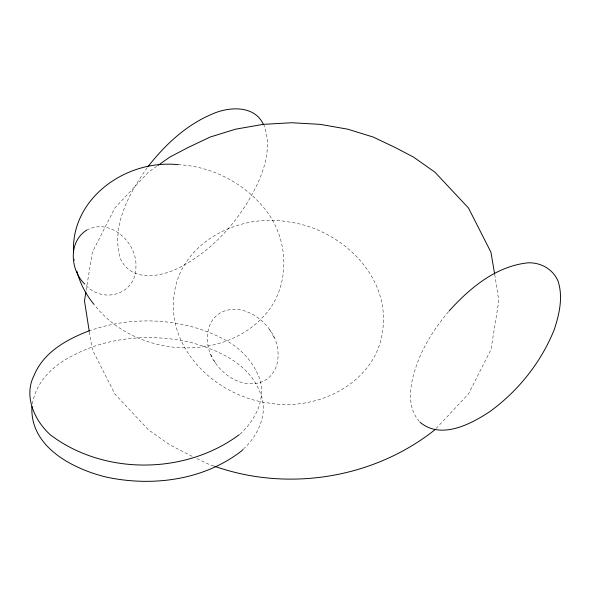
<?xml version="1.0" encoding="UTF-8"?>
<svg xmlns="http://www.w3.org/2000/svg" width="590" height="590" viewBox="0 0 590 590"><rect width="100%" height="100%" fill="white"/><g stroke="black" fill="none" stroke-linecap="round" stroke-linejoin="round"><path stroke-width="0.44" stroke-dasharray="2.95 2.21" d="M86.14 290.273L92.379 252.24L114.836 207.997L148.437 172.133L156.564 166.417M32.435 403.855C35.791 382.261 53.13 365.195 72.157 355.94C107.69 336.75 150.251 333.601 189.316 342.008C217.031 349.619 247.948 362.584 259.453 391.052C269.401 410.965 259.003 434.734 243.692 448.732M147.198 167.722C129.011 193.35 111.245 225.631 120.058 257.926C131.304 283.768 163.393 276.813 182.907 265.736C208.897 251.451 230.461 229.503 246.17 204.479C260.308 181.499 273.996 152.065 263.959 125.161M448.489 311.734C433.82 329.183 421.179 348.992 414.704 370.985C409.438 387.564 407.071 408.59 420.117 422.293M239.997 434.137C254.902 420.67 266.024 399.673 259.829 379.296C253.929 362.82 242.048 349.501 226.87 340.887C185.843 318.099 135.088 315.2 90.941 330.23M436.106 428.51L468.482 393.936L490.939 349.693L498.823 300.966L494.84 275.132M86.76 230.093C110.301 217.408 137.477 242.674 135.914 266.923C136.157 294.786 102.749 304.248 85.344 284.771M178.18 164.698C212.673 166.233 245.779 183.91 266.673 211.309C287.271 238.817 290.118 278.119 271.039 307.161C230.225 364.797 136.231 358.676 94.629 305.104M213.772 466.019L210.276 464.942L195.474 457.928M192.185 456.365L169.861 444.867L148.437 429.8L114.836 393.936L92.379 349.693L89.378 332.089M269.755 329.773C259.902 315.842 241.686 305.17 224.436 310.996C203.27 318.777 203.543 347.864 215.704 363.388C225.557 377.327 243.781 387.999 261.031 382.173C282.197 374.385 281.917 345.305 269.755 329.773L271.599 333.099M272.757 335.209L274.807 338.903M210.66 354.266L212.702 357.96M213.868 360.07L215.704 363.388M74.443 258.944L74.716 260.743M173.866 297.072C167.921 351.094 217.511 396.274 268.185 402.948C317.84 412.137 378.161 382.091 383.013 327.811C388.957 273.79 339.368 228.61 288.694 221.936C239.039 212.747 178.718 242.792 173.866 297.072"/><path stroke-width="0.89" d="M73.499 252.631C70.903 197.606 126.975 159.123 178.18 164.698M85.867 292.057L84.495 300.966L89.23 331.204M31.956 406.473C29.603 446.483 72.054 468.593 105.706 476.949C151.888 487.023 203.852 480.378 241.804 450.745L243.065 449.403M148.201 166.38C165.06 144.838 185.88 125.331 211.301 114.453C228.109 106.635 254.224 104.6 263.45 124.416M449.079 311.033C469.854 287.957 496.087 266.09 528.131 262.816C540.949 262.439 552.756 269.07 558 280.951C563.273 297.021 559.386 313.961 554.275 329.522C541.185 362.223 518.44 390.75 490.017 411.466C470.739 424.299 440.944 439.86 420.117 422.293M86.76 230.093C68.064 241.679 70.144 270.043 84.783 284.129M158.039 165.377L169.861 157.065L188.077 147.515L210.276 136.998L235.602 129.18L263.081 124.365L291.659 122.742L320.237 124.365L347.717 129.18L373.042 136.998L395.241 147.515L413.457 157.065L434.882 172.133L468.482 207.997L490.939 252.24L494.693 274.247M434.882 429.8C373.787 478.335 288.134 492.193 214.642 466.284M239.238 434.66C185.526 474.744 104.142 475.525 50.474 434.933C34.427 420.552 23.408 396.06 34.087 375.388C43.719 351.92 67.489 338.918 90.093 330.496M94.039 304.433C86.088 294.808 79.989 283.296 76.877 271.179"/></g></svg>
